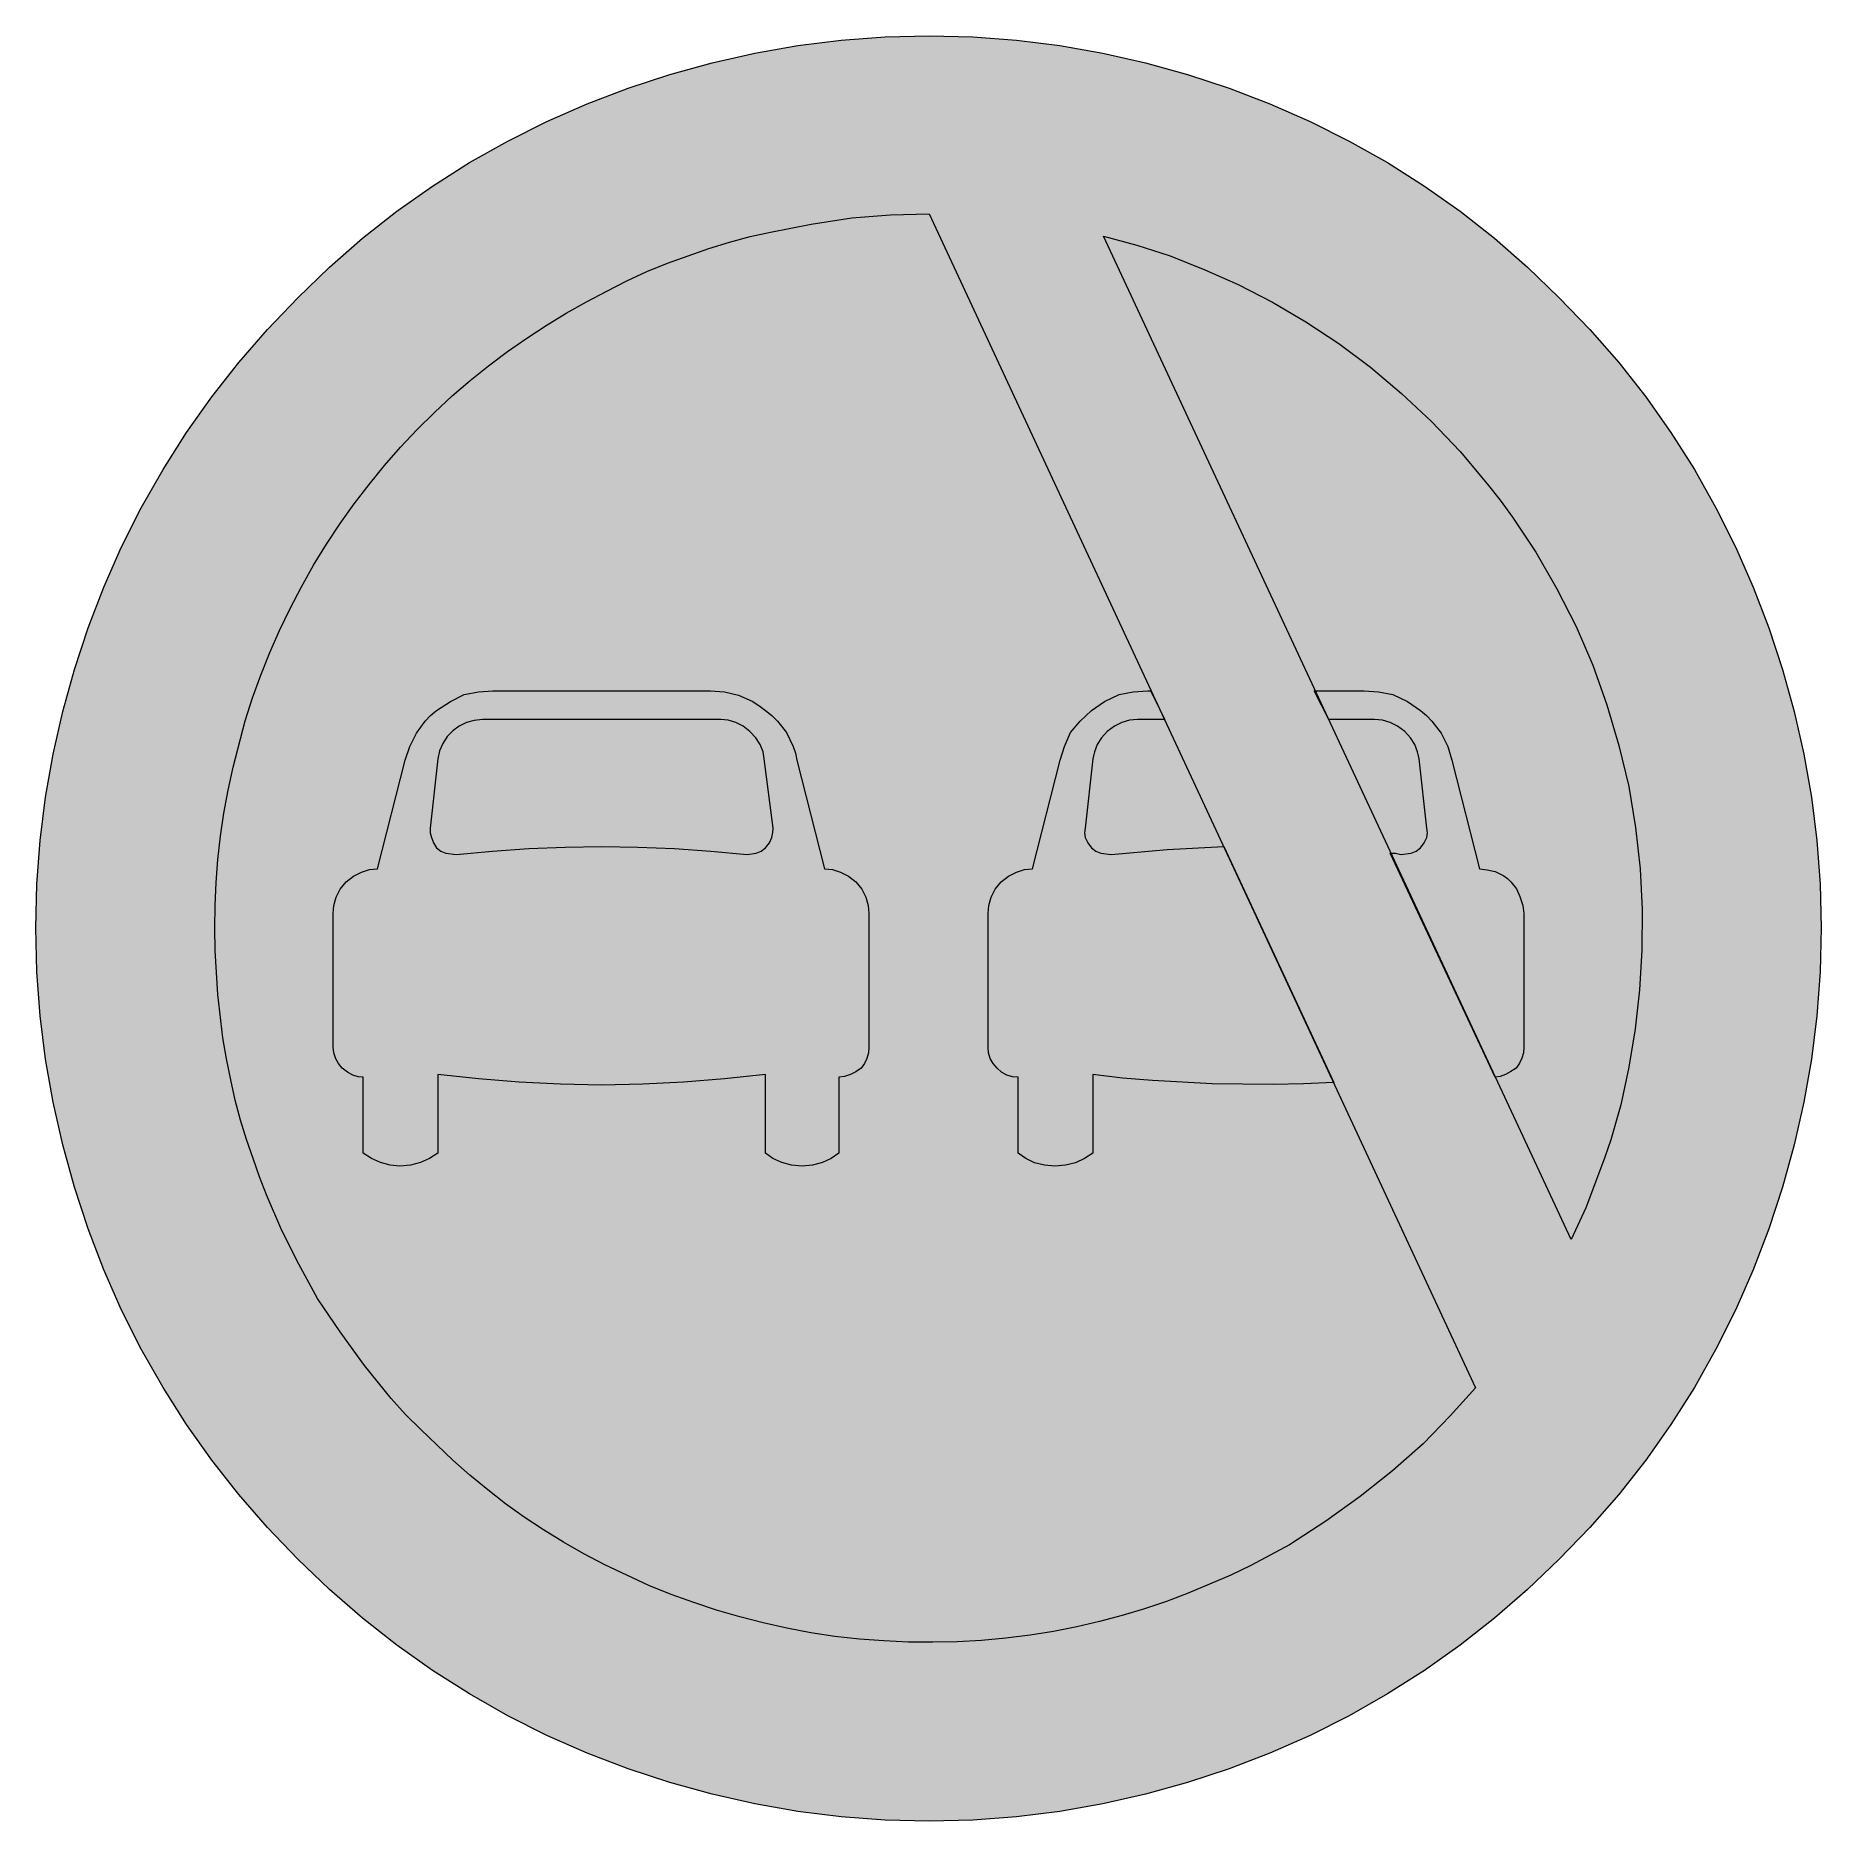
# Model space of a CAD drawing. Header units: metres. Extents: x 162 to 408, y 13 to 259.
import ezdxf

# ---------------------------------------------------------------- set-up
doc = ezdxf.new("R2010")
doc.units = ezdxf.units.M
for name, color, linetype, true_color in [('FILL_BLACK_000000', 7, 'Continuous', 0x000000), ('FILL_RED_FF0000', 7, 'Continuous', 0xff0000), ('FILL_WHITE_FFFFFF', 7, 'Continuous', 0xffffff)]:
    doc.layers.add(name, color=color, linetype=linetype, true_color=true_color)

msp = doc.modelspace()

# ---------------------------------------------------------------- hatches: boundary and pattern name
at = {"layer": 'FILL_BLACK_000000', "true_color": 0x000000}
h = msp.add_hatch(color=7, dxfattribs=at)
h.dxf.hatch_style = 1
h.paths.add_polyline_path([(205.74, 115.85), (205, 116.24), (204.3, 116.82), (203.78, 117.45), (203.4, 118.08), (203.15, 118.89), (203.04, 119.7), (203.04, 138.06), (203.14, 139.17), (203.47, 140.29), (204.03, 141.38), (204.84, 142.38), (205.84, 143.19), (206.93, 143.75), (208.05, 144.08), (209.16, 144.18), (212.94, 159.12), (213.59, 161), (214.49, 162.81), (215.7, 164.49), (216.43, 165.25), (217.26, 165.96), (219.15, 167.18), (221.04, 168.12), (223.02, 168.53), (225, 168.66), (254.88, 168.66), (256.8, 168.52), (258.73, 168.05), (260.63, 167.22), (261.55, 166.64), (262.44, 165.96), (263.32, 165.25), (264.08, 164.5), (265.32, 162.9), (266.24, 161.01), (266.56, 160.07), (266.76, 159.12), (270.54, 144.18), (271.65, 144.08), (272.77, 143.75), (273.86, 143.19), (274.86, 142.38), (275.67, 141.38), (276.23, 140.29), (276.56, 139.17), (276.66, 138.06), (276.66, 119.7), (276.59, 118.9), (276.39, 118.13), (276.05, 117.42), (275.58, 116.82), (274.86, 116.3), (274.14, 115.92), (273.33, 115.67), (272.52, 115.56), (272.52, 105.12), (271.48, 104.38), (270.27, 103.82), (268.93, 103.45), (267.48, 103.32), (266.03, 103.45), (264.69, 103.82), (263.48, 104.38), (262.44, 105.12), (262.44, 115.92), (256.8, 115.32), (251.19, 114.86), (245.58, 114.58), (239.94, 114.48), (234.27, 114.58), (228.62, 114.86), (223.01, 115.32), (217.44, 115.92), (217.44, 105.12), (216.3, 104.38), (215.03, 103.82), (213.67, 103.45), (212.22, 103.32), (210.88, 103.45), (209.56, 103.82), (208.32, 104.38), (207.18, 105.12), (207.18, 115.56), (206.48, 115.63), (205.74, 115.85)])
h.paths.add_polyline_path([(261.84, 146.62), (262.44, 147.06), (262.99, 147.76), (263.32, 148.48), (263.48, 149.16), (263.52, 149.76), (262.26, 159.3), (262.13, 160.27), (261.74, 161.26), (261.12, 162.21), (260.28, 163.08), (259.38, 163.79), (258.37, 164.3), (257.32, 164.6), (256.32, 164.7), (223.56, 164.7), (222.43, 164.59), (221.36, 164.29), (220.37, 163.8), (219.49, 163.15), (218.73, 162.35), (218.12, 161.43), (217.68, 160.41), (217.44, 159.3), (216.36, 149.76), (216.38, 149.13), (216.54, 148.5), (216.83, 147.78), (217.26, 147.06), (217.86, 146.62), (218.54, 146.34), (219.96, 146.16), (224.95, 146.63), (229.95, 146.97), (234.94, 147.17), (239.94, 147.24), (244.93, 147.17), (249.93, 146.97), (254.92, 146.63), (259.92, 146.16), (261.18, 146.34), (261.84, 146.62)], flags=16)
h = msp.add_hatch(color=7, dxfattribs=at)
h.dxf.hatch_style = 1
h.paths.add_polyline_path([(307.44, 105.12), (306.3, 104.38), (305.03, 103.81), (303.67, 103.45), (302.22, 103.32), (300.77, 103.45), (299.43, 103.81), (298.22, 104.38), (297.18, 105.12), (297.18, 115.56), (296.38, 115.63), (295.61, 115.85), (294.9, 116.24), (294.3, 116.82), (293.72, 117.42), (293.33, 118.12), (293.11, 118.9), (293.04, 119.7), (293.04, 138.06), (293.14, 139.17), (293.47, 140.29), (294.03, 141.38), (294.84, 142.38), (295.84, 143.19), (296.93, 143.75), (298.05, 144.08), (299.16, 144.18), (302.94, 159.12), (303.53, 161.01), (304.38, 162.9), (305.69, 164.5), (307.26, 165.96), (309.02, 167.17), (311.04, 168.12), (312.95, 168.52), (315, 168.66), (315.36, 168.66), (317.34, 164.7), (313.56, 164.7), (312.48, 164.6), (311.42, 164.29), (310.4, 163.79), (309.42, 163.08), (308.6, 162.21), (308.03, 161.26), (307.65, 160.27), (307.44, 159.3), (306.36, 149.76), (306.29, 149.13), (306.36, 148.5), (306.74, 147.78), (307.26, 147.06), (307.86, 146.62), (308.54, 146.34), (309.96, 146.16), (317.63, 146.83), (325.44, 147.24), (340.56, 114.84), (336.38, 114.63), (332.19, 114.55), (323.82, 114.66), (315.63, 115.09), (311.52, 115.44), (307.44, 115.92), (307.44, 105.12)])
h = msp.add_hatch(color=7, dxfattribs=at)
h.dxf.hatch_style = 1
h.paths.add_polyline_path([(366.59, 118.92), (366.39, 118.19), (366.05, 117.5), (365.58, 116.82), (364.88, 116.32), (364.14, 115.92), (363.4, 115.66), (362.7, 115.56), (348.3, 146.34), (349.02, 146.34), (349.74, 146.16), (351.16, 146.34), (351.84, 146.62), (352.44, 147.06), (352.96, 147.78), (353.34, 148.5), (353.41, 149.13), (353.34, 149.76), (352.26, 159.3), (352.05, 160.27), (351.67, 161.26), (351.1, 162.21), (350.28, 163.08), (349.3, 163.79), (348.28, 164.29), (347.22, 164.6), (346.14, 164.7), (339.84, 164.7), (337.86, 168.66), (344.7, 168.66), (346.68, 168.52), (348.66, 168.12), (350.68, 167.17), (352.44, 165.96), (353.28, 165.25), (354.03, 164.49), (355.27, 162.81), (356.19, 161), (356.76, 159.12), (360.54, 144.18), (361.62, 144.07), (362.7, 143.82), (363.91, 143.23), (364.42, 142.86), (364.86, 142.38), (365.62, 141.46), (366.12, 140.4), (366.52, 139.16), (366.66, 138.06), (366.66, 119.7), (366.59, 118.92)])
at = {"layer": 'FILL_RED_FF0000', "true_color": 0xff0000}
h = msp.add_hatch(color=7, dxfattribs=at)
h.dxf.hatch_style = 1
h.paths.add_polyline_path([(407.37, 130.02), (406.92, 124.01), (406.17, 118.04), (405.13, 112.12), (403.81, 106.26), (402.2, 100.47), (400.32, 94.74), (398.16, 89.1), (395.73, 83.57), (393.04, 78.18), (390.08, 72.94), (386.86, 67.86), (383.4, 62.95), (379.68, 58.22), (375.72, 53.67), (371.52, 49.32), (367.17, 45.17), (362.62, 41.23), (357.89, 37.52), (352.98, 34.04), (347.9, 30.81), (342.66, 27.83), (337.27, 25.12), (331.74, 22.68), (326.15, 20.52), (320.45, 18.64), (314.67, 17.03), (308.81, 15.7), (302.9, 14.67), (296.94, 13.92), (290.95, 13.47), (284.94, 13.32), (278.88, 13.47), (272.87, 13.92), (266.9, 14.67), (260.98, 15.7), (255.12, 17.03), (249.33, 18.64), (243.6, 20.52), (237.96, 22.68), (232.43, 25.12), (227.04, 27.83), (221.8, 30.81), (216.72, 34.04), (211.81, 37.52), (207.08, 41.23), (202.53, 45.17), (198.18, 49.32), (194.03, 53.67), (190.09, 58.22), (186.38, 62.95), (182.9, 67.86), (179.67, 72.94), (176.69, 78.18), (173.98, 83.57), (171.54, 89.1), (169.38, 94.74), (167.5, 100.47), (165.89, 106.26), (164.57, 112.12), (163.53, 118.04), (162.78, 124.01), (162.33, 130.02), (162.18, 136.08), (162.33, 142.09), (162.78, 148.08), (163.53, 154.04), (164.57, 159.95), (165.89, 165.81), (167.5, 171.59), (169.38, 177.29), (171.54, 182.88), (173.98, 188.41), (176.69, 193.8), (179.67, 199.04), (182.9, 204.12), (186.38, 209.03), (190.09, 213.76), (194.03, 218.31), (198.18, 222.66), (202.53, 226.86), (207.08, 230.82), (211.81, 234.54), (216.72, 238), (221.8, 241.22), (227.04, 244.18), (232.43, 246.87), (237.96, 249.3), (243.6, 251.46), (249.33, 253.34), (255.12, 254.95), (260.98, 256.27), (266.9, 257.31), (272.87, 258.06), (278.88, 258.51), (284.94, 258.66), (290.95, 258.51), (296.94, 258.06), (302.9, 257.31), (308.81, 256.27), (314.67, 254.95), (320.45, 253.34), (326.15, 251.46), (331.74, 249.3), (337.27, 246.87), (342.66, 244.18), (347.9, 241.22), (352.98, 238), (357.89, 234.54), (362.62, 230.82), (367.17, 226.86), (371.52, 222.66), (375.72, 218.31), (379.68, 213.76), (383.4, 209.03), (386.86, 204.12), (390.08, 199.04), (393.04, 193.8), (395.73, 188.41), (398.16, 182.88), (400.32, 177.29), (402.2, 171.59), (403.81, 165.81), (405.13, 159.95), (406.17, 154.04), (406.92, 148.08), (407.37, 142.09), (407.52, 136.08), (407.37, 130.02)])
at = {"layer": 'FILL_WHITE_FFFFFF', "true_color": 0xffffff}
h = msp.add_hatch(color=7, dxfattribs=at)
h.dxf.hatch_style = 1
h.paths.add_polyline_path([(356.54, 69.03), (352.8, 65.16), (348.62, 61.49), (344.16, 57.96), (339.44, 54.56), (334.44, 51.3), (329.15, 48.46), (326.37, 47.15), (323.46, 45.9), (320.53, 44.67), (317.56, 43.54), (314.53, 42.51), (311.47, 41.58), (308.36, 40.75), (305.21, 40.03), (302.02, 39.4), (298.8, 38.88), (295.48, 38.47), (292.15, 38.17), (288.81, 37.98), (285.46, 37.91), (282.1, 37.95), (278.73, 38.1), (275.35, 38.35), (271.98, 38.7), (268.68, 39.22), (265.4, 39.85), (262.15, 40.57), (258.93, 41.4), (255.74, 42.33), (252.59, 43.36), (249.48, 44.49), (246.42, 45.72), (240.38, 48.56), (237.48, 50.08), (234.68, 51.68), (231.95, 53.36), (229.31, 55.11), (226.75, 56.94), (224.28, 58.86), (221.81, 60.89), (219.49, 62.93), (215.1, 67.14), (213, 69.23), (211.03, 71.41), (207.36, 75.96), (203.99, 80.55), (200.88, 85.14), (198.32, 89.89), (196.02, 94.5), (193.9, 99.38), (192.93, 101.87), (192.06, 104.4), (191.15, 107), (190.33, 109.66), (189.6, 112.4), (189, 115.2), (188.39, 118.07), (187.9, 120.98), (187.2, 126.9), (186.82, 132.95), (186.77, 136.04), (186.84, 139.14), (186.97, 142.31), (187.21, 145.48), (187.56, 148.66), (188.03, 151.83), (188.61, 155), (189.3, 158.17), (190.98, 164.52), (191.98, 167.68), (193.1, 170.8), (194.34, 173.89), (195.68, 176.94), (197.14, 179.96), (198.7, 182.95), (200.37, 185.9), (202.14, 188.82), (204, 191.62), (205.95, 194.35), (207.99, 197.01), (210.11, 199.6), (212.31, 202.11), (214.59, 204.54), (216.96, 206.89), (219.42, 209.16), (221.88, 211.28), (224.41, 213.31), (226.99, 215.25), (229.64, 217.1), (232.33, 218.86), (235.06, 220.53), (237.84, 222.09), (240.66, 223.56), (243.39, 224.98), (246.17, 226.26), (248.99, 227.41), (251.82, 228.42), (254.65, 229.43), (257.49, 230.31), (260.33, 231.05), (263.16, 231.66), (268.74, 232.78), (274.32, 233.64), (279.63, 234.04), (284.94, 234.18), (360, 72.9), (356.54, 69.03)])
h = msp.add_hatch(color=7, dxfattribs=at)
h.dxf.hatch_style = 1
h.paths.add_polyline_path([(308.88, 231.12), (313.47, 229.9), (318.06, 228.42), (322.81, 226.51), (327.42, 224.46), (332.11, 222.03), (336.71, 219.33), (341.22, 216.36), (345.6, 213.12), (349.85, 209.5), (353.95, 205.65), (357.88, 201.53), (361.62, 197.1), (363.4, 194.84), (365.1, 192.52), (368.28, 187.69), (371.19, 182.67), (373.86, 177.48), (376.12, 172.15), (378.07, 166.7), (379.71, 161.15), (381.06, 155.52), (382, 149.85), (382.64, 144.2), (382.93, 138.59), (382.86, 133.02), (382.56, 127.55), (381.96, 122.2), (381.09, 116.95), (379.98, 111.78), (378.59, 106.94), (377.8, 104.57), (376.92, 102.24), (375.17, 97.6), (373.14, 93.24), (308.88, 231.12)])

# ---------------------------------------------------------------- linework, layer by layer
at = {"layer": 'FILL_BLACK_000000', "lineweight": 0, "true_color": 0x000000}
for points in [[(205.74, 115.85), (205, 116.24), (204.3, 116.82), (203.78, 117.45), (203.4, 118.08), (203.15, 118.89), (203.04, 119.7), (203.04, 138.06), (203.14, 139.17), (203.47, 140.29), (204.03, 141.38), (204.84, 142.38), (205.84, 143.19), (206.93, 143.75), (208.05, 144.08), (209.16, 144.18), (212.94, 159.12), (213.59, 161), (214.49, 162.81), (215.7, 164.49), (216.43, 165.25), (217.26, 165.96), (219.15, 167.18), (221.04, 168.12), (223.02, 168.53), (225, 168.66), (254.88, 168.66), (256.8, 168.52), (258.73, 168.05), (260.63, 167.22), (261.55, 166.64), (262.44, 165.96), (263.32, 165.25), (264.08, 164.5), (265.32, 162.9), (266.24, 161.01), (266.56, 160.07), (266.76, 159.12), (270.54, 144.18), (271.65, 144.08), (272.77, 143.75), (273.86, 143.19), (274.86, 142.38), (275.67, 141.38), (276.23, 140.29), (276.56, 139.17), (276.66, 138.06), (276.66, 119.7), (276.59, 118.9), (276.39, 118.13), (276.05, 117.42), (275.58, 116.82), (274.86, 116.3), (274.14, 115.92), (273.33, 115.67), (272.52, 115.56), (272.52, 105.12), (271.48, 104.38), (270.27, 103.82), (268.93, 103.45), (267.48, 103.32), (266.03, 103.45), (264.69, 103.82), (263.48, 104.38), (262.44, 105.12), (262.44, 115.92), (256.8, 115.32), (251.19, 114.86), (245.58, 114.58), (239.94, 114.48), (234.27, 114.58), (228.62, 114.86), (223.01, 115.32), (217.44, 115.92), (217.44, 105.12), (216.3, 104.38), (215.03, 103.82), (213.67, 103.45), (212.22, 103.32), (210.88, 103.45), (209.56, 103.82), (208.32, 104.38), (207.18, 105.12), (207.18, 115.56), (206.48, 115.63)], [(307.44, 105.12), (306.3, 104.38), (305.03, 103.81), (303.67, 103.45), (302.22, 103.32), (300.77, 103.45), (299.43, 103.81), (298.22, 104.38), (297.18, 105.12), (297.18, 115.56), (296.38, 115.63), (295.61, 115.85), (294.9, 116.24), (294.3, 116.82), (293.72, 117.42), (293.33, 118.12), (293.11, 118.9), (293.04, 119.7), (293.04, 138.06), (293.14, 139.17), (293.47, 140.29), (294.03, 141.38), (294.84, 142.38), (295.84, 143.19), (296.93, 143.75), (298.05, 144.08), (299.16, 144.18), (302.94, 159.12), (303.53, 161.01), (304.38, 162.9), (305.69, 164.5), (307.26, 165.96), (309.02, 167.17), (311.04, 168.12), (312.95, 168.52), (315, 168.66), (315.36, 168.66), (317.34, 164.7), (313.56, 164.7), (312.48, 164.6), (311.42, 164.29), (310.4, 163.79), (309.42, 163.08), (308.6, 162.21), (308.03, 161.26), (307.65, 160.27), (307.44, 159.3), (306.36, 149.76), (306.29, 149.13), (306.36, 148.5), (306.74, 147.78), (307.26, 147.06), (307.86, 146.62), (308.54, 146.34), (309.96, 146.16), (317.63, 146.83), (325.44, 147.24), (340.56, 114.84), (336.38, 114.63), (332.19, 114.55), (323.82, 114.66), (315.63, 115.09), (311.52, 115.44), (307.44, 115.92)], [(366.59, 118.92), (366.39, 118.19), (366.05, 117.5), (365.58, 116.82), (364.88, 116.32), (364.14, 115.92), (363.4, 115.66), (362.7, 115.56), (348.3, 146.34), (349.02, 146.34), (349.74, 146.16), (351.16, 146.34), (351.84, 146.62), (352.44, 147.06), (352.96, 147.78), (353.34, 148.5), (353.41, 149.13), (353.34, 149.76), (352.26, 159.3), (352.05, 160.27), (351.67, 161.26), (351.1, 162.21), (350.28, 163.08), (349.3, 163.79), (348.28, 164.29), (347.22, 164.6), (346.14, 164.7), (339.84, 164.7), (337.86, 168.66), (344.7, 168.66), (346.68, 168.52), (348.66, 168.12), (350.68, 167.17), (352.44, 165.96), (353.28, 165.25), (354.03, 164.49), (355.27, 162.81), (356.19, 161), (356.76, 159.12), (360.54, 144.18), (361.62, 144.07), (362.7, 143.82), (363.91, 143.23), (364.42, 142.86), (364.86, 142.38), (365.62, 141.46), (366.12, 140.4), (366.52, 139.16), (366.66, 138.06), (366.66, 119.7)], [(261.84, 146.62), (262.44, 147.06), (262.99, 147.76), (263.32, 148.48), (263.48, 149.16), (263.52, 149.76), (262.26, 159.3), (262.13, 160.27), (261.74, 161.26), (261.12, 162.21), (260.28, 163.08), (259.38, 163.79), (258.37, 164.3), (257.32, 164.6), (256.32, 164.7), (223.56, 164.7), (222.43, 164.59), (221.36, 164.29), (220.37, 163.8), (219.49, 163.15), (218.73, 162.35), (218.12, 161.43), (217.68, 160.41), (217.44, 159.3), (216.36, 149.76), (216.38, 149.13), (216.54, 148.5), (216.83, 147.78), (217.26, 147.06), (217.86, 146.62), (218.54, 146.34), (219.96, 146.16), (224.95, 146.63), (229.95, 146.97), (234.94, 147.17), (239.94, 147.24), (244.93, 147.17), (249.93, 146.97), (254.92, 146.63), (259.92, 146.16), (261.18, 146.34)]]:
    msp.add_lwpolyline(points, close=True, dxfattribs=at)
at = {"layer": 'FILL_RED_FF0000', "lineweight": 0, "true_color": 0xff0000}
msp.add_lwpolyline([(407.37, 130.02), (406.92, 124.01), (406.17, 118.04), (405.13, 112.12), (403.81, 106.26), (402.2, 100.47), (400.32, 94.74), (398.16, 89.1), (395.73, 83.57), (393.04, 78.18), (390.08, 72.94), (386.86, 67.86), (383.4, 62.95), (379.68, 58.22), (375.72, 53.67), (371.52, 49.32), (367.17, 45.17), (362.62, 41.23), (357.89, 37.52), (352.98, 34.04), (347.9, 30.81), (342.66, 27.83), (337.27, 25.12), (331.74, 22.68), (326.15, 20.52), (320.45, 18.64), (314.67, 17.03), (308.81, 15.7), (302.9, 14.67), (296.94, 13.92), (290.95, 13.47), (284.94, 13.32), (278.88, 13.47), (272.87, 13.92), (266.9, 14.67), (260.98, 15.7), (255.12, 17.03), (249.33, 18.64), (243.6, 20.52), (237.96, 22.68), (232.43, 25.12), (227.04, 27.83), (221.8, 30.81), (216.72, 34.04), (211.81, 37.52), (207.08, 41.23), (202.53, 45.17), (198.18, 49.32), (194.03, 53.67), (190.09, 58.22), (186.38, 62.95), (182.9, 67.86), (179.67, 72.94), (176.69, 78.18), (173.98, 83.57), (171.54, 89.1), (169.38, 94.74), (167.5, 100.47), (165.89, 106.26), (164.57, 112.12), (163.53, 118.04), (162.78, 124.01), (162.33, 130.02), (162.18, 136.08), (162.33, 142.09), (162.78, 148.08), (163.53, 154.04), (164.57, 159.95), (165.89, 165.81), (167.5, 171.59), (169.38, 177.29), (171.54, 182.88), (173.98, 188.41), (176.69, 193.8), (179.67, 199.04), (182.9, 204.12), (186.38, 209.03), (190.09, 213.76), (194.03, 218.31), (198.18, 222.66), (202.53, 226.86), (207.08, 230.82), (211.81, 234.54), (216.72, 238), (221.8, 241.22), (227.04, 244.18), (232.43, 246.87), (237.96, 249.3), (243.6, 251.46), (249.33, 253.34), (255.12, 254.95), (260.98, 256.27), (266.9, 257.31), (272.87, 258.06), (278.88, 258.51), (284.94, 258.66), (290.95, 258.51), (296.94, 258.06), (302.9, 257.31), (308.81, 256.27), (314.67, 254.95), (320.45, 253.34), (326.15, 251.46), (331.74, 249.3), (337.27, 246.87), (342.66, 244.18), (347.9, 241.22), (352.98, 238), (357.89, 234.54), (362.62, 230.82), (367.17, 226.86), (371.52, 222.66), (375.72, 218.31), (379.68, 213.76), (383.4, 209.03), (386.86, 204.12), (390.08, 199.04), (393.04, 193.8), (395.73, 188.41), (398.16, 182.88), (400.32, 177.29), (402.2, 171.59), (403.81, 165.81), (405.13, 159.95), (406.17, 154.04), (406.92, 148.08), (407.37, 142.09), (407.52, 136.08)], close=True, dxfattribs=at)
at = {"layer": 'FILL_WHITE_FFFFFF', "lineweight": 0, "true_color": 0xff0000}
for points in [[(356.54, 69.03), (352.8, 65.16), (348.62, 61.49), (344.16, 57.96), (339.44, 54.56), (334.44, 51.3), (329.15, 48.46), (326.37, 47.15), (323.46, 45.9), (320.53, 44.67), (317.56, 43.54), (314.53, 42.51), (311.47, 41.58), (308.36, 40.75), (305.21, 40.03), (302.02, 39.4), (298.8, 38.88), (295.48, 38.47), (292.15, 38.17), (288.81, 37.98), (285.46, 37.91), (282.1, 37.95), (278.73, 38.1), (275.35, 38.35), (271.98, 38.7), (268.68, 39.22), (265.4, 39.85), (262.15, 40.57), (258.93, 41.4), (255.74, 42.33), (252.59, 43.36), (249.48, 44.49), (246.42, 45.72), (240.38, 48.56), (237.48, 50.08), (234.68, 51.68), (231.95, 53.36), (229.31, 55.11), (226.75, 56.94), (224.28, 58.86), (221.81, 60.89), (219.49, 62.93), (215.1, 67.14), (213, 69.23), (211.03, 71.41), (207.36, 75.96), (203.99, 80.55), (200.88, 85.14), (198.32, 89.89), (196.02, 94.5), (193.9, 99.38), (192.93, 101.87), (192.06, 104.4), (191.15, 107), (190.33, 109.66), (189.6, 112.4), (189, 115.2), (188.39, 118.07), (187.9, 120.98), (187.2, 126.9), (186.82, 132.95), (186.77, 136.04), (186.84, 139.14), (186.97, 142.31), (187.21, 145.48), (187.56, 148.66), (188.03, 151.83), (188.61, 155), (189.3, 158.17), (190.98, 164.52), (191.98, 167.68), (193.1, 170.8), (194.34, 173.89), (195.68, 176.94), (197.14, 179.96), (198.7, 182.95), (200.37, 185.9), (202.14, 188.82), (204, 191.62), (205.95, 194.35), (207.99, 197.01), (210.11, 199.6), (212.31, 202.11), (214.59, 204.54), (216.96, 206.89), (219.42, 209.16), (221.88, 211.28), (224.41, 213.31), (226.99, 215.25), (229.64, 217.1), (232.33, 218.86), (235.06, 220.53), (237.84, 222.09), (240.66, 223.56), (243.39, 224.98), (246.17, 226.26), (248.99, 227.41), (251.82, 228.42), (254.65, 229.43), (257.49, 230.31), (260.33, 231.05), (263.16, 231.66), (268.74, 232.78), (274.32, 233.64), (279.63, 234.04), (284.94, 234.18), (360, 72.9)], [(308.88, 231.12), (313.47, 229.9), (318.06, 228.42), (322.81, 226.51), (327.42, 224.46), (332.11, 222.03), (336.71, 219.33), (341.22, 216.36), (345.6, 213.12), (349.85, 209.5), (353.95, 205.65), (357.88, 201.53), (361.62, 197.1), (363.4, 194.84), (365.1, 192.52), (368.28, 187.69), (371.19, 182.67), (373.86, 177.48), (376.12, 172.15), (378.07, 166.7), (379.71, 161.15), (381.06, 155.52), (382, 149.85), (382.64, 144.2), (382.93, 138.59), (382.86, 133.02), (382.56, 127.55), (381.96, 122.2), (381.09, 116.95), (379.98, 111.78), (378.59, 106.94), (377.8, 104.57), (376.92, 102.24), (375.17, 97.6), (373.14, 93.24)]]:
    msp.add_lwpolyline(points, close=True, dxfattribs=at)

doc.saveas('drawing.dxf')
